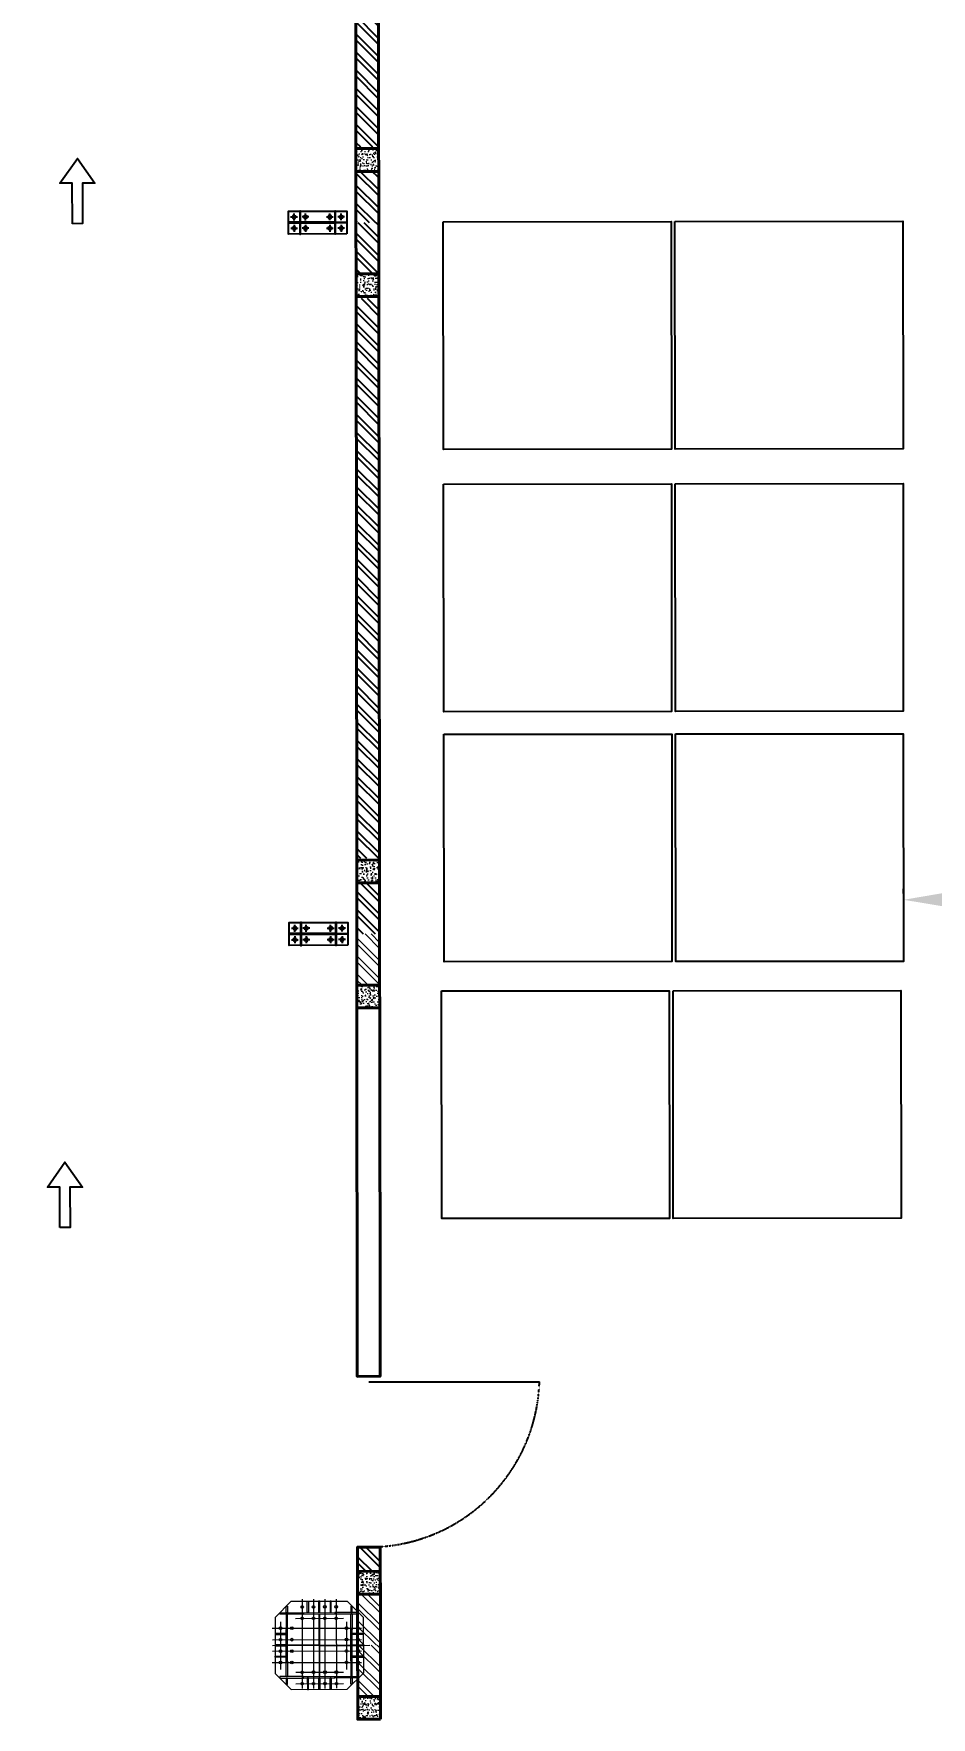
# Model space of a CAD drawing. Header units: feet. Extents: x -99009 to 3252343, y -11094690 to 9035152.
# Drawn here: x 2510470 to 2518351, y -1938337 to -1923544 of the extents above; entities that cross this region are included whole.
import ezdxf

# ---------------------------------------------------------------- set-up
doc = ezdxf.new("R2010")
doc.units = ezdxf.units.FT
doc.header["$PDSIZE"] = -1
doc.linetypes.add('HIDDEN2', pattern=[0.1875, 0.125, -0.0625])
doc.layers.add('1', color=1, linetype='Continuous')
doc.layers.add('DOOR', color=5, linetype='Continuous')
doc.layers.add('HATCH WALL', color=7, linetype='Continuous', true_color=0x7d7d7d)
for name, color, linetype, lineweight in [('NAMEPLATE-LINE', 1, 'Continuous', 0), ('RCC', 3, 'Continuous', 40), ('ROAD', 134, 'Continuous', 0), ('WALL', 10, 'Continuous', 40)]:
    doc.layers.add(name, color=color, linetype=linetype, lineweight=lineweight)
doc.styles.add('MM', font='dutch.ttf')
doc.dimstyles.new('MANI (feet)', dxfattribs={"dimtxt": 2.5, "dimasz": 2, "dimexe": 0.477, "dimexo": 0.477, "dimgap": 0.5222, "dimtad": 1, "dimdec": 0, "dimlfac": 0.03937, "dimzin": 4, "dimdsep": 46, "dimlunit": 3, "dimtxsty": 'MM', "dimcen": 0, "dimclrd": 1, "dimclre": 1, "dimclrt": 50, "dimadec": 5, "dimazin": 2, "dimtfac": 1, "dimtdec": 0, "dimtmove": 0, "dimatfit": 3, "dimfxl": 1, "dimtolj": 1, "dimtzin": 0, "dimlwd": -1, "dimlwe": -1, "dimarcsym": 0})
pattern_1 = [(45, (-189091.04, -251272.94), (-79.549513, 79.549513), []), (45, (-189038.01, -251272.94), (-79.549513, 79.549513), [])]

# ---------------------------------------------------------------- blocks, each defined once
blk = doc.blocks.new('DOOR 123')
blk.add_lwpolyline([(-1381, 0), (-1381, 1500, -0.410737)], format="xyb")
at = {"linetype": 'HIDDEN2'}
blk.add_lwpolyline([(-1381, 1499, -0.404482), (69, 0)], format="xyb", dxfattribs=at)
blk = doc.blocks.new('RCC COLUMN')
at = {"layer": 'ROAD'}
h = blk.add_hatch(dxfattribs=at)
h.set_pattern_fill('AR-CONC', color=252, scale=10)
h.set_pattern_definition([(50, (-23146.816, 205572.735), (71.726018, -6.275213), [7.5, -82.5]), (355, (-23146.82, 205572.735), (-13.875133, 75.219213), [6, -66]), (100.451444, (-23140.84, 205572.21), (57.850885, 68.944), [6.37402, -70.11421]), (46.1842, (-23146.82, 205592.735), (106.724133, -16.551928), [11.25, -123.75]), (96.635635, (-23137.92, 205591.36), (93.466195, 97.41186), [9.561034, -105.171376]), (351.184164, (-23146.82, 205592.73), (93.466195, 97.41186), [9, -99]), (21, (-23136.816, 205587.735), (59.690705, -40.261889), [7.5, -82.5]), (326, (-23136.82, 205587.735), (24.331533, 72.515005), [6, -66]), (71.451445, (-23131.84, 205584.38), (84.022238, 32.253115), [6.37402, -70.11421]), (37.5, (-23146.816, 205572.735), (1.2159855, 33.2893854), [0, -65.2, 0, -67, 0, -66.25]), (7.5, (-23146.816, 205572.735), (26.306954, 39.441171), [0, -38.2, 0, -63.7, 0, -25.25]), (327.5, (-23169.116, 205572.735), (53.3822436, -2.2554872), [0, -25, 0, -78, 0, -103.5]), (317.5, (-23179.116, 205572.735), (58.318617, 10.010498), [0, -32.5, 0, -51.8, 0, -73.5])])
h.paths.add_polyline_path([(-100, -115), (100, -115), (100, 85), (-100, 85)])
at = {"layer": 'RCC'}
blk.add_lwpolyline([(-100, -115), (100, -115), (100, 85), (-100, 85)], close=True, dxfattribs=at)
blk = doc.blocks.new('BRICK HALF')
at = {"layer": 'NAMEPLATE-LINE'}
h = blk.add_hatch(dxfattribs=at)
h.set_pattern_fill('ANSI32', color=252, scale=300)
h.set_pattern_definition([(45, (612044.52, -48177.99), (-79.549513, 79.549513), []), (45, (612097.55, -48177.99), (-79.549513, 79.549513), [])])
h.paths.add_polyline_path([(0, 0), (450, 0), (450, -200), (0, -200)])
at = {"layer": 'WALL'}
blk.add_lwpolyline([(0, 0), (450, 0), (450, -200), (0, -200)], dxfattribs=at)
at = {"rotation": 180}
blk.add_blockref('RCC COLUMN', (550, -115), dxfattribs=at)
blk = doc.blocks.new('BRICK WORK RIGHT')
at = {"layer": 'NAMEPLATE-LINE'}
h = blk.add_hatch(dxfattribs=at)
h.set_pattern_fill('ANSI32', color=252, scale=300)
h.set_pattern_definition([(45, (610944.52, -49071.99), (-79.549513, 79.549513), []), (45, (610997.55, -49071.99), (-79.549513, 79.549513), [])])
h.paths.add_polyline_path([(0, 0), (-450, 0), (-450, -200), (0, -200)])
at = {"layer": 'WALL'}
blk.add_lwpolyline([(0, 0), (-450, 0), (-450, -200), (0, -200)], dxfattribs=at)
at = {"xscale": -1, "rotation": 180}
blk.add_blockref('RCC COLUMN', (-550, -115), dxfattribs=at)
blk = doc.blocks.new('WALL FOR INNER GRID')
at = {"layer": 'HATCH WALL'}
h = blk.add_hatch(dxfattribs=at)
h.set_pattern_fill('ANSI32', color=256, scale=300, style=0)
h.set_pattern_definition(pattern_1)
h.paths.add_polyline_path([(31987, -23106), (32452, -23106), (32452, -23306), (31987, -23306)])
h = blk.add_hatch(dxfattribs=at)
h.set_pattern_fill('ANSI32', color=256, scale=300, style=0)
h.set_pattern_definition(pattern_1)
h.paths.add_polyline_path([(32652, -23306), (37572, -23306), (37572, -23106), (32652, -23106)])
h = blk.add_hatch(dxfattribs=at)
h.set_pattern_fill('ANSI32', color=256, scale=300, style=0)
h.set_pattern_definition([(45, (-183306.04, -251272.94), (-79.549513, 79.549513), []), (45, (-183253.01, -251272.94), (-79.549513, 79.549513), [])])
h.paths.add_polyline_path([(37772, -23106), (38237, -23106), (38237, -23306), (37772, -23306)])
at = {"layer": 'WALL'}
for points in [[(31987, -23106), (32437, -23106), (32437, -23306), (31987, -23306)], [(31987, -23106), (32437, -23106), (32437, -23306), (31987, -23306)], [(38237, -23306), (37787, -23306), (37787, -23106), (38237, -23106)], [(38237, -23306), (37787, -23306), (37787, -23106), (38237, -23106)]]:
    blk.add_lwpolyline(points, dxfattribs=at)
blk.add_lwpolyline([(32637, -23306), (37587, -23306), (37587, -23106), (32637, -23106)], close=True, dxfattribs=at)
at = {"xscale": -1, "rotation": 180}
blk.add_blockref('RCC COLUMN', (32537, -23221), dxfattribs=at)
at = {"rotation": 180}
blk.add_blockref('RCC COLUMN', (37687, -23221), dxfattribs=at)
blk = doc.blocks.new('*D2604')
at = {"color": 1}
for p, q in [((2518107, -1931100), (2518107, -1931058)), ((2521745, -1931149), (2518507, -1931153)), ((2522145, -1931096), (2522145, -1931054))]:
    blk.add_line(p, q, dxfattribs=at)
for points in [[(2518507, -1931086), (2518507, -1931220), (2518107, -1931154)], [(2521745, -1931216), (2521745, -1931083), (2522145, -1931149)]]:
    blk.add_solid(points, dxfattribs=at)
at = {"layer": 'Defpoints', "color": 0}
for p in [(2518107, -1931154), (2518107, -1931196), (2522145, -1931191)]:
    blk.add_point(p, dxfattribs=at)
at = {"color": 50, "insert": (2520247, -1930750), "char_height": 500, "attachment_point": 5, "rotation": 0.0651, "style": 'MM'}
blk.add_mtext('\\A1;13\'-3"', dxfattribs=at)
blk = doc.blocks.new('24')
h = blk.add_hatch(color=7)
h.dxf.hatch_style = 1
edge = h.paths.add_edge_path()
edge.add_ellipse((0, 0), major_axis=(15, 0), ratio=1, start_angle=0, end_angle=360)
at = {"color": 1}
for p, q in [((-30, 0), (30, 0)), ((0, 30), (0, -30))]:
    blk.add_line(p, q, dxfattribs=at)
at = {"color": 7}
blk.add_circle((0, 0), 15, dxfattribs=at)
blk = doc.blocks.new('zw$CD60')
at = {"color": 1}
for p, rotation in [((-50, 50), 270), ((50, -50), 90.00000000000001)]:
    blk.add_blockref('24', p, dxfattribs=dict(at, rotation=rotation))
at = {"color": 1, "xscale": -1}
for p, rotation in [((50, 50), 89.99999999999982), ((-50, -50), 270)]:
    blk.add_blockref('24', p, dxfattribs=dict(at, rotation=rotation))
blk = doc.blocks.new('FD824G4')
at = {"color": 3}
blk.add_lwpolyline([(943529, 463794), (944043, 463794), (944043, 463594), (943529, 463594)], close=True, dxfattribs=at)
at = {"color": 1}
blk.add_lwpolyline([(943629, 463794), (943629, 463594), (943636, 463594), (943636, 463691), (943936, 463691), (943936, 463594), (943943, 463594), (943943, 463794), (943936, 463794), (943936, 463696), (943636, 463696), (943636, 463794)], close=True, dxfattribs=at)
at = {"color": 4}
for points in [[(943629, 463696), (943629, 463691), (943529, 463691), (943529, 463696)], [(943943, 463696), (943943, 463691), (944043, 463691), (944043, 463696)]]:
    blk.add_lwpolyline(points, close=True, dxfattribs=at)
at = {"color": 1, "xscale": -1, "rotation": 270}
blk.add_blockref('zw$CD60', (943629, 463694), dxfattribs=at)
at = {"color": 1, "rotation": 90}
blk.add_blockref('zw$CD60', (943943, 463694), dxfattribs=at)
blk = doc.blocks.new('zw$D17B')
at = {"color": 7, "lineweight": 0}
for p, q in [((-387, 246), (-246, 387)), ((-246, 387), (246, 387)), ((246, 387), (387, 246)), ((-387, -246), (-387, 246)), ((-138, 290), (-138, 278)), ((138, 290), (-138, 290)), ((138, 278), (-138, 278)), ((-2, 2), (-2, 278)), ((2, 2), (2, 278)), ((138, 290), (138, 278)), ((387, -246), (387, 246)), ((-287, 138), (-275, 138)), ((-287, -138), (-287, 138)), ((-275, -138), (-275, 138)), ((-275, 2), (275, 2)), ((275, -138), (275, 138)), ((287, 138), (275, 138)), ((287, -138), (287, 138)), ((-287, -138), (-275, -138)), ((-275, -2), (275, -2)), ((-2, -2), (-2, -278)), ((2, -2), (2, -278)), ((287, -138), (275, -138)), ((-246, -387), (-387, -246)), ((138, -278), (-138, -278)), ((-138, -290), (-138, -278)), ((138, -290), (-138, -290)), ((138, -290), (138, -278)), ((246, -387), (387, -246)), ((-246, -387), (246, -387))]:
    blk.add_line(p, q, dxfattribs=at)
at = {"color": 1, "lineweight": 0}
for p, q in [((-150, -413), (-150, 372)), ((-50, -410), (-50, 372)), ((0, -410), (0, 444)), ((50, -410), (50, 372)), ((150, -413), (150, 372)), ((-406, 150), (378, 150)), ((-237, -207), (-237, 213)), ((-207, 240), (213, 240)), ((237, -207), (237, 213)), ((337, -207), (337, 213)), ((-406, 50), (378, 50)), ((-406, -50), (378, -50)), ((-406, -150), (378, -150)), ((-207, -340), (213, -340))]:
    blk.add_line(p, q, dxfattribs=at)
at = {"color": 5, "lineweight": 0}
blk.add_line((-246, -387), (-246, -387), dxfattribs=at)
at = {"color": 3, "lineweight": 0}
for points in [[(-275, 138), (-275, 346), (-287, 346), (-287, 138)], [(-105, 290), (-105, 387), (-95, 387), (-95, 290)], [(-5, 290), (-5, 387), (5, 387), (5, 290)], [(105, 290), (105, 387), (95, 387), (95, 290)], [(275, 138), (275, 346), (287, 346), (287, 138)], [(-344, 278), (-287, 278), (-287, 290), (-344, 290)], [(-138, 278), (-275, 278), (-275, 290), (-138, 290)], [(138, 278), (275, 278), (275, 290), (138, 290)], [(343, 278), (287, 278), (287, 290), (343, 290)], [(-287, 105), (-387, 105), (-387, 95), (-287, 95)], [(-287, 105), (-387, 105), (-387, 95), (-287, 95)], [(-287, 5), (-387, 5), (-387, -5), (-287, -5)], [(-287, 5), (-387, 5), (-387, -5), (-287, -5)], [(287, 105), (387, 105), (387, 95), (287, 95)], [(287, 5), (387, 5), (387, -5), (287, -5)], [(-287, -105), (-387, -105), (-387, -95), (-287, -95)], [(-287, -105), (-387, -105), (-387, -95), (-287, -95)], [(-275, -138), (-275, -346), (-287, -346), (-287, -138)], [(275, -138), (275, -346), (287, -346), (287, -138)], [(287, -105), (387, -105), (387, -95), (287, -95)], [(-344, -278), (-287, -278), (-287, -290), (-344, -290)], [(-138, -278), (-275, -278), (-275, -290), (-138, -290)], [(-105, -290), (-105, -387), (-95, -387), (-95, -290)], [(-5, -290), (-5, -387), (5, -387), (5, -290)], [(105, -290), (105, -387), (95, -387), (95, -290)], [(138, -278), (275, -278), (275, -290), (138, -290)], [(343, -278), (287, -278), (287, -290), (343, -290)]]:
    blk.add_lwpolyline(points, close=True, dxfattribs=at)
at = {"color": 2, "lineweight": 0}
for centre in [(-150, 340), (-50, 340), (50, 340), (150, 340), (-337, 150), (-237, 150), (-150, 240), (-50, 240), (50, 240), (150, 240), (237, 150), (337, 150), (-337, 50), (-237, 50), (237, 50), (337, 50), (-337, -50), (-337, -150), (-237, -50), (-237, -150), (237, -50), (237, -150), (337, -50), (337, -150), (-150, -240), (-50, -240), (50, -240), (150, -240), (-150, -340), (-50, -340), (50, -340), (150, -340)]:
    blk.add_circle(centre, 12, dxfattribs=at)

msp = doc.modelspace()

# ---------------------------------------------------------------- hatches: boundary and pattern name
h = msp.add_hatch()
h.set_pattern_fill('ANSI32', color=252, scale=300, angle=270.065051714)
h.set_pattern_definition([(315.065052, (2467974.33, -2356050.59), (79.459144, 79.63978), []), (315.065052, (2467974.39, -2356103.63), (79.459144, 79.63978), [])])
h.paths.add_polyline_path([(2513513.02188, -1936840.67841), (2513513.26401, -1937053.93308), (2513313.26414, -1937054.16016), (2513313.02201, -1936840.90548)])

# ---------------------------------------------------------------- linework, layer by layer
for points in [[(2510809.44848, -1925213.50245), (2510809.04558, -1924858.63956), (2510699.86482, -1924858.76352), (2510853.53225, -1924640.28436), (2511007.6954, -1924858.41402), (2510898.51464, -1924858.53798), (2510898.91754, -1925213.40087), (2510809.44848, -1925213.50245)], [(2510699.46249, -1934033.63301), (2510699.05959, -1933678.77012), (2510589.87883, -1933678.89408), (2510743.54626, -1933460.41492), (2510897.7094, -1933678.54458), (2510788.52865, -1933678.66854), (2510788.93155, -1934033.53143), (2510699.46249, -1934033.63301)]]:
    msp.add_lwpolyline(points)
at = {"color": 3}
for points in [[(2514066.26589, -1925197.37398), (2516066.2646, -1925195.10324), (2516068.53533, -1927195.10195), (2514068.53662, -1927197.37269)], [(2516099.98575, -1925195.06496), (2518099.98446, -1925192.79422), (2518102.25519, -1927192.79294), (2516102.25648, -1927195.06367)], [(2514068.88195, -1927501.52885), (2516068.88066, -1927499.25812), (2516071.1514, -1929499.25683), (2514071.15269, -1929501.52756)], [(2516102.60181, -1927499.21983), (2518102.60052, -1927496.9491), (2518104.87125, -1929496.94781), (2516104.87254, -1929499.21854)], [(2514071.37754, -1929699.57133), (2516071.37625, -1929697.3006), (2516073.64698, -1931697.29931), (2514073.64827, -1931699.57004)], [(2516105.09739, -1929697.26231), (2518105.0961, -1929694.99158), (2518107.36684, -1931694.99029), (2516107.36813, -1931697.26102)], [(2514049.68426, -1931955.24522), (2516049.68297, -1931952.97449), (2516051.95371, -1933952.9732), (2514051.955, -1933955.24393)], [(2516083.40412, -1931952.9362), (2518083.40283, -1931950.66547), (2518085.67356, -1933950.66418), (2516085.67485, -1933952.93491)]]:
    msp.add_lwpolyline(points, close=True, dxfattribs=at)
at = {"layer": '1'}
msp.add_arc((2520410.24778, -1978395.99612), 100000, 84.1346387202, 194.3871675539, dxfattribs=at)
at = {"layer": 'WALL'}
for points in [[(2513307.64426, -1932104.33322), (2513311.31896, -1935340.90645), (2513511.31883, -1935340.67938), (2513507.64414, -1932104.10615)], [(2513513.02188, -1936840.67841), (2513513.26401, -1937053.93308), (2513313.26414, -1937054.16016), (2513313.02201, -1936840.90548)]]:
    msp.add_lwpolyline(points, close=True, dxfattribs=at)

# ---------------------------------------------------------------- block references
for name, p, rotation in [('FD824G4', (3456222.0238, -1460438.92895), 180.0650517140735), ('FD824G4', (3456229.11984, -1466688.92492), 180.0650517140735), ('BRICK HALF', (2513506.90605, -1931454.02163), 270.0650517140735), ('BRICK HALF', (2513514.00209, -1937704.0176), 270.0650517140735)]:
    msp.add_blockref(name, p, dxfattribs=dict(rotation=rotation))
at = {"color": 5, "lineweight": 0, "rotation": 270.0650517140735}
msp.add_blockref('zw$D17B', (2512977.00181, -1937704.0738), dxfattribs=at)
at = {"layer": 'DOOR', "rotation": 270.0650517140735}
msp.add_blockref('DOOR 123', (2513412.94325, -1936771.47865), dxfattribs=at)
at = {"layer": 'WALL', "rotation": 270.0650517140735}
for name, p in [('WALL FOR INNER GRID', (2536562.00448, -1886940.90189)), ('WALL FOR INNER GRID', (2536569.10052, -1893190.89786)), ('BRICK WORK RIGHT', (2513514.00199, -1937703.93266))]:
    msp.add_blockref(name, p, dxfattribs=at)

# ---------------------------------------------------------------- dimensions: what is measured, and where the dimension line sits
at = {"color": 3}
dim = msp.add_linear_dim(base=(2518106.75207, -1931153.52033), p1=(2522144.89976, -1931191.13931), p2=(2518106.79999, -1931195.72403), angle=0.065051714, dimstyle='MANI (feet)', override={"dimscale": 200, "dimarcsym": 1}, dxfattribs=at)
dim.commit()
dim.dimension.update_dxf_attribs({"geometry": '*D2604', "text_midpoint": (2520247.09012, -1931151.09026), "dimtype": 160})

doc.saveas('drawing.dxf')
